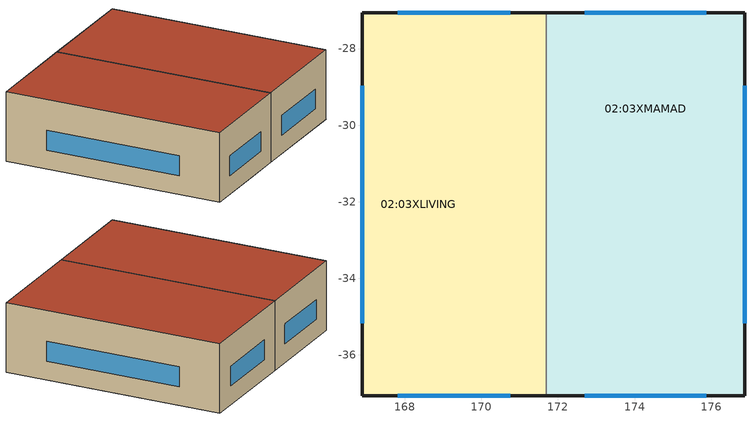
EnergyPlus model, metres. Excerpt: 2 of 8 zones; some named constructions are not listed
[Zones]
02:03XLIVING
 floor to 01:02XLIVING (0_IntFloor): 169.82,-37.07 166.88,-37.07 166.88,-27.07 169.82,-27.07 z6.3; 169.82,-37.07 166.88,-37.07 166.88,-27.07 169.82,-27.07 z6.3
 floor to 01:02XMAMAD (0_IntFloor): 171.69,-37.07 169.82,-37.07 169.82,-32.07 171.69,-32.07 z6.3; 171.69,-37.07 169.82,-37.07 169.82,-32.07 171.69,-32.07 z6.3
 floor to 01:CORE (0_SemiExposedFloor 2cm EPS): 171.69,-32.07 169.82,-32.07 169.82,-27.07 171.69,-27.07 z6.3; 171.69,-32.07 169.82,-32.07 169.82,-27.07 171.69,-27.07 z6.3
 wall outside (0_ExtWall Pumice 22cm): 171.69,-27.07 166.88,-27.07 166.88,-37.07 171.69,-37.07 / 171.69,-27.07 166.88,-27.07 166.88,-37.07 171.69,-37.07 z6.3:9.45
 wall to 02:03XMAMAD (0_IntPartition 20cm concrete): 171.69,-37.07 171.69,-27.07 / 171.69,-37.07 171.69,-27.07 z6.3:9.45
 window (6+6+6 - 1001): 170.75,-27.07 167.82,-27.07 / 166.88,-28.97 166.88,-35.17 / 167.82,-37.07 170.75,-37.07 / 170.75,-27.07 167.82,-27.07 / 166.88,-28.97 166.88,-35.17 / 167.82,-37.07 170.75,-37.07 z7.15:8.05
 roof outside (0_FlatRoofTiled 5cm EPS): 166.88,-37.07 171.69,-37.07 171.69,-27.07 166.88,-27.07 z9.45; 166.88,-37.07 171.69,-37.07 171.69,-27.07 166.88,-27.07 z9.45
02:03XMAMAD
 floor to 01:02XMAMAD (0_IntFloor): 176.88,-37.07 171.69,-37.07 171.69,-32.07 176.88,-32.07 z6.3; 176.88,-37.07 171.69,-37.07 171.69,-32.07 176.88,-32.07 z6.3
 floor to 01:CORE (0_SemiExposedFloor 2cm EPS): 176.88,-32.07 171.69,-32.07 171.69,-27.07 176.88,-27.07 z6.3; 176.88,-32.07 171.69,-32.07 171.69,-27.07 176.88,-27.07 z6.3
 wall outside (0_ExtWall Pumice 22cm): 171.69,-37.07 176.88,-37.07 176.88,-27.07 171.69,-27.07 / 171.69,-37.07 176.88,-37.07 176.88,-27.07 171.69,-27.07 z6.3:9.45
 window (6+6+6 - 1001): 176.88,-35.17 176.88,-28.97 / 175.87,-27.07 172.7,-27.07 / 172.7,-37.07 175.87,-37.07 / 176.88,-35.17 176.88,-28.97 / 175.87,-27.07 172.7,-27.07 / 172.7,-37.07 175.87,-37.07 z7.15:8.05
 roof outside (0_FlatRoofTiled 5cm EPS): 171.69,-37.07 176.88,-37.07 176.88,-27.07 171.69,-27.07 z9.45; 171.69,-37.07 176.88,-37.07 176.88,-27.07 171.69,-27.07 z9.45
[Material] Thermal Absorptance=0.9; Solar Absorptance=0.4; Visible Absorptance=0.4
Name | Roughness | Thickness | Conductivity | Density | Specific Heat
_1045_RegularConcrete_1.1.1_.2; _1045_RegularConcrete_1.1.1_.2 | MediumRough | 0.2 | 2 | 2400 | 1000
_1045 Sand and gravel_10.1_.08; _1045 Sand and gravel_10.1_.08 | Rough | 0.08 | 2 | 1950 | 1045
_1045_Cemented Plaster_2.2_.02; _1045_Cemented Plaster_2.2_.02 | Rough | 0.02 | 1 | 1800 | 1000
_1045 Ceramic porcelain_12.1_.01; _1045 Ceramic porcelain_12.1_.01 | Smooth | 0.01 | 1.3 | 2300 | 840
_1045_IntTiah_Cement Lime Plaster_2.1_.02; _1045_IntTiah_Cement Lime Plaster_2.1_.02 | Smooth | 0.02 | 0.8 | 1600 | 1000
_1045 Ceramic porcelain_12.1_.02; _1045 Ceramic porcelain_12.1_.02 | Smooth | 0.02 | 1.3 | 2300 | 840
_1045 Expanded Polystyrene EPS 30_14.1_.02; _1045 Expanded Polystyrene EPS 30_14.1_.02 | Rough | 0.02 | 0.034 | 30 | 1450
_1045_IntTiah_Cement Lime Plaster_2.1_.015; _1045_IntTiah_Cement Lime Plaster_2.1_.015 | Smooth | 0.015 | 0.8 | 1600 | 1000
[Construction]
0_IntFloor_Reversed; 0_IntFloor_Reversed: _1045_IntTiah_Cement Lime Plaster_2.1_.02, _1045_RegularConcrete_1.1.1_.2, _1045 Sand and gravel_10.1_.08, _1045_Cemented Plaster_2.2_.02, _1045 Ceramic porcelain_12.1_.02
0_SemiExposedCeiling 2cm EPS; 0_SemiExposedFloor 2cm EPS_Reversed; 0_SemiExposedCeiling 2cm EPS; 0_SemiExposedFloor 2cm EPS_Reversed: _1045 Ceramic porcelain_12.1_.01, _1045_Cemented Plaster_2.2_.02, _1045 Sand and gravel_10.1_.08, _1045 Expanded Polystyrene EPS 30_14.1_.02, _1045_RegularConcrete_1.1.1_.2, _1045_Cemented Plaster_2.2_.02
0_IntPartition 20cm concrete_Rev; 0_IntPartition 20cm concrete_Rev: _1045_IntTiah_Cement Lime Plaster_2.1_.015, _1045_RegularConcrete_1.1.1_.2, _1045_IntTiah_Cement Lime Plaster_2.1_.015
